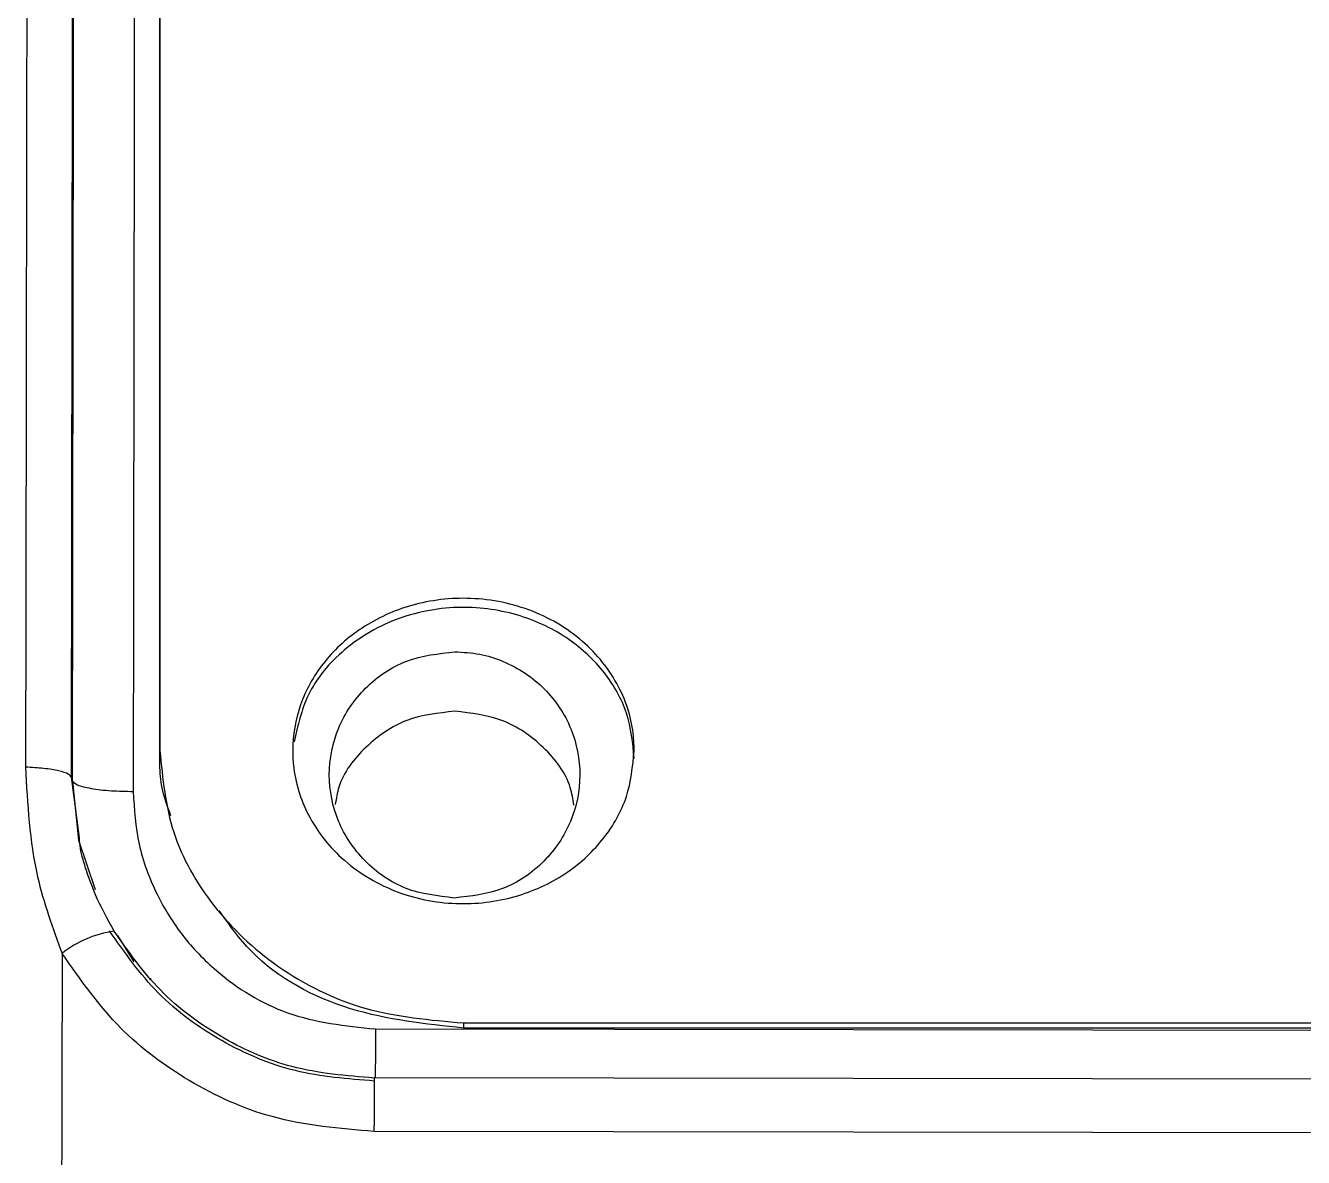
# Model space of a CAD drawing. Header units: millimetres. Extents: x 2136 to 4572, y 748 to 2471.
# Drawn here: x 2803.83 to 2820.66, y 2220.02 to 2234.94 of the extents above; entities that cross this region are included whole.
import ezdxf

# ---------------------------------------------------------------- set-up
doc = ezdxf.new("R2010")
doc.units = ezdxf.units.MM

msp = doc.modelspace()

# ---------------------------------------------------------------- linework, layer by layer
at = {"color": 7, "linetype": 'Continuous', "lineweight": 25}
for p, q in [((2805.595, 2225.283), (2805.595, 2225.384)), ((2804.431, 2225.033), (2804.445, 2224.984)), ((2804.534, 2224.27), (2804.431, 2225.033)), ((2804.445, 2224.984), (2804.523, 2224.204)), ((2804.523, 2224.204), (2804.744, 2223.553)), ((2805.037, 2222.95), (2805.253, 2222.601)), ((2805.478, 2222.359), (2805.478, 2222.387)), ((2809.595, 2221.796), (2845.364, 2221.797)), ((2809.595, 2221.796), (2809.595, 2221.728)), ((2808.435, 2221.716), (2845.172, 2221.664)), ((2845.265, 2221.728), (2809.595, 2221.728)), ((2808.422, 2221.069), (2808.419, 2221.069)), ((2843.806, 2221.023), (2808.422, 2221.072)), ((2841.245, 2220.32), (2808.421, 2220.365))]:
    msp.add_line(p, q, dxfattribs=at)
at = {"color": 7, "linetype": 'Continuous', "lineweight": 25, "flags": 128}
for points in [[(2804.307, 2222.712), (2804.295, 2217.264), (2804.284, 2211.785), (2804.272, 2206.305), (2804.26, 2200.849), (2804.249, 2195.445), (2804.237, 2190.119), (2804.226, 2184.898), (2804.215, 2179.807)], [(2808.435, 2221.716), (2808.435, 2221.568), (2808.435, 2221.429), (2808.435, 2221.305), (2808.434, 2221.2), (2808.434, 2221.117), (2808.434, 2221.072)], [(2808.421, 2220.365), (2808.422, 2220.516), (2808.422, 2220.657), (2808.422, 2220.784), (2808.422, 2220.893), (2808.422, 2220.978), (2808.422, 2221.037), (2808.422, 2221.068), (2808.422, 2221.072)]]:
    msp.add_lwpolyline(points, dxfattribs=at)
at = {"color": 7, "linetype": 'Continuous', "lineweight": 25}
msp.add_arc((2805.196, 2221.579), 1.44, 98.0719, 128.1126, dxfattribs=at)
for points, knots in [([(2805.594, 2290.184), (2805.594, 2290.08), (2805.594, 2289.559), (2805.595, 2288.192), (2805.595, 2286.033), (2805.595, 2283.414), (2805.595, 2280.952), (2805.595, 2277.444), (2805.595, 2274.301), (2805.595, 2269.986), (2805.595, 2265.299), (2805.595, 2260.167), (2805.595, 2254.743), (2805.595, 2250.184), (2805.595, 2244.262), (2805.595, 2239.356), (2805.595, 2232.677), (2805.595, 2228.384), (2805.595, 2225.383)], [0, 0, 0, 0, 0.020124, 0.100733, 0.181328, 0.221587, 0.302184, 0.342442, 0.423039, 0.463298, 0.543894, 0.624491, 0.664749, 0.745346, 0.785604, 0.8662, 0.906458, 1, 1, 1, 1]), ([(2803.926, 2289.236), (2803.926, 2289.264), (2803.926, 2289.353), (2803.925, 2288.367), (2803.922, 2286.354), (2803.917, 2283.291), (2803.912, 2279.903), (2803.907, 2276.565), (2803.902, 2273.496), (2803.897, 2269.852), (2803.89, 2265.582), (2803.883, 2260.936), (2803.875, 2255.989), (2803.867, 2250.819), (2803.858, 2245.134), (2803.848, 2238.937), (2803.837, 2232.253), (2803.83, 2227.563), (2803.826, 2225.169)], [0, 0, 0, 0, 0.039342, 0.122943, 0.206183, 0.289063, 0.371582, 0.416612, 0.465601, 0.518547, 0.575452, 0.636313, 0.690059, 0.746552, 0.805793, 0.867782, 0.932518, 1, 1, 1, 1]), ([(2804.431, 2225.033), (2804.436, 2228.332), (2804.445, 2234.931), (2804.458, 2244.361), (2804.47, 2253.242), (2804.481, 2261.399), (2804.49, 2268.7), (2804.499, 2275.017), (2804.505, 2280.241), (2804.51, 2284.289), (2804.513, 2286.693), (2804.515, 2288.007), (2804.515, 2288.328), (2804.515, 2288.489)], [0, 0, 0, 0, 0.0981345, 0.196269, 0.2944034, 0.3925379, 0.4906723, 0.5888066, 0.686941, 0.7850753, 0.8832097, 0.9416048, 1, 1, 1, 1]), ([(2804.445, 2224.984), (2804.448, 2227.37), (2804.455, 2232.077), (2804.464, 2238.826), (2804.473, 2245.169), (2804.481, 2251.064), (2804.488, 2256.494), (2804.496, 2262.227), (2804.504, 2267.996), (2804.511, 2273.476), (2804.517, 2277.943), (2804.521, 2281.466), (2804.524, 2284.129), (2804.526, 2286.029), (2804.528, 2287.26), (2804.528, 2287.774), (2804.528, 2287.924), (2804.528, 2287.949)], [0, 0, 0, 0, 0.07139, 0.140843, 0.208359, 0.273937, 0.337578, 0.399281, 0.488173, 0.572709, 0.652888, 0.72871, 0.800173, 0.867277, 0.930021, 0.988406, 1, 1, 1, 1]), ([(2805.326, 2287.166), (2805.326, 2287.073), (2805.326, 2286.903), (2805.326, 2286.456), (2805.325, 2285.915), (2805.325, 2285.239), (2805.324, 2284.432), (2805.323, 2283.492), (2805.321, 2282.42), (2805.319, 2280.711), (2805.316, 2278.024), (2805.311, 2273.875), (2805.304, 2268.658), (2805.297, 2263.051), (2805.289, 2257.374), (2805.282, 2251.907), (2805.273, 2245.894), (2805.264, 2239.347), (2805.255, 2232.304), (2805.248, 2227.361), (2805.244, 2224.847)], [0, 0, 0, 0, 0.037781, 0.069081, 0.100468, 0.131943, 0.163506, 0.195157, 0.226895, 0.258722, 0.330934, 0.408983, 0.49287, 0.582593, 0.645672, 0.711347, 0.779618, 0.850484, 0.923944, 1, 1, 1, 1]), ([(2805.595, 2225.282), (2805.595, 2225.929), (2805.595, 2229.17), (2805.595, 2234.935), (2805.595, 2241.152), (2805.595, 2247.187), (2805.595, 2251.817), (2805.595, 2255.628), (2805.595, 2257.071), (2805.595, 2257.468)], [0, 0, 0, 0, 0.056256, 0.281605, 0.506911, 0.619454, 0.844767, 0.95731, 1, 1, 1, 1]), ([(2811.845, 2225.383), (2811.825, 2225.178), (2811.783, 2224.766), (2811.461, 2224.206), (2810.973, 2223.746), (2810.313, 2223.433), (2809.533, 2223.325), (2808.72, 2223.475), (2808.008, 2223.889), (2807.523, 2224.495), (2807.36, 2225.03), (2807.335, 2225.525), (2807.417, 2226.001), (2807.726, 2226.559), (2808.219, 2227.016), (2808.876, 2227.328), (2809.658, 2227.435), (2810.47, 2227.285), (2811.183, 2226.874), (2811.666, 2226.272), (2811.834, 2225.737), (2811.843, 2225.446), (2811.845, 2225.383)], [0, 0, 0, 0, 0.046276, 0.092718, 0.141712, 0.195186, 0.253683, 0.315262, 0.376916, 0.434375, 0.485818, 0.499994, 0.546246, 0.592694, 0.641795, 0.695152, 0.753509, 0.815387, 0.876849, 0.934145, 0.985724, 1, 1, 1, 1]), ([(2811.845, 2225.282), (2811.825, 2225.484), (2811.784, 2225.889), (2811.468, 2226.438), (2810.986, 2226.891), (2810.332, 2227.203), (2809.552, 2227.316), (2808.731, 2227.172), (2808.016, 2226.763), (2807.515, 2226.173), (2807.412, 2225.711), (2807.365, 2225.5)], [0, 0, 0, 0, 0.0944513, 0.189257, 0.2897017, 0.4001456, 0.521769, 0.6506714, 0.7799067, 0.8996655, 1, 1, 1, 1]), ([(2809.475, 2223.442), (2809.258, 2223.468), (2808.82, 2223.519), (2808.271, 2223.902), (2807.912, 2224.44), (2807.786, 2225.07), (2807.913, 2225.701), (2808.278, 2226.238), (2808.829, 2226.615), (2809.265, 2226.664), (2809.482, 2226.688)], [0, 0, 0, 0, 0.1258291, 0.2535561, 0.3764248, 0.4989128, 0.6236721, 0.747541, 0.8747163, 1, 1, 1, 1]), ([(2809.482, 2226.688), (2809.591, 2226.681), (2809.81, 2226.669), (2810.23, 2226.536), (2810.689, 2226.232), (2811.047, 2225.689), (2811.17, 2225.062), (2811.043, 2224.434), (2810.68, 2223.896), (2810.13, 2223.516), (2809.692, 2223.467), (2809.475, 2223.442)], [0, 0, 0, 0, 0.063647, 0.126728, 0.254765, 0.378014, 0.500896, 0.623844, 0.746999, 0.874414, 1, 1, 1, 1]), ([(2809.48, 2225.904), (2809.264, 2225.88), (2808.83, 2225.833), (2808.292, 2225.455), (2807.964, 2225.04), (2807.919, 2224.751), (2807.907, 2224.673)], [0, 0, 0, 0, 0.296568, 0.593137, 0.889705, 1, 1, 1, 1]), ([(2811.048, 2224.668), (2811.037, 2224.746), (2810.993, 2225.034), (2810.667, 2225.45), (2810.131, 2225.83), (2809.697, 2225.879), (2809.48, 2225.904)], [0, 0, 0, 0, 0.109464, 0.406309, 0.703155, 1, 1, 1, 1]), ([(2805.595, 2225.383), (2805.632, 2225.018), (2805.705, 2224.287), (2806.276, 2223.291), (2807.143, 2222.478), (2808.29, 2221.908), (2809.156, 2221.834), (2809.595, 2221.796)], [0, 0, 0, 0, 0.18467, 0.369999, 0.565857, 0.779451, 1, 1, 1, 1]), ([(2803.826, 2225.169), (2803.851, 2224.682), (2803.895, 2223.84), (2804.185, 2223.046), (2804.307, 2222.712)], [0, 0, 0, 0, 0.578809, 1, 1, 1, 1]), ([(2804.431, 2225.033), (2804.422, 2225.048), (2804.402, 2225.078), (2804.271, 2225.119), (2804.076, 2225.152), (2803.908, 2225.163), (2803.826, 2225.169)], [0, 0, 0, 0, 0.236435, 0.490512, 0.749718, 1, 1, 1, 1]), ([(2805.742, 2224.526), (2805.688, 2224.671), (2805.596, 2224.916), (2805.596, 2225.176), (2805.595, 2225.282)], [0, 0, 0, 0, 0.593259, 1, 1, 1, 1]), ([(2804.445, 2224.984), (2804.46, 2224.967), (2804.49, 2224.931), (2804.677, 2224.885), (2804.942, 2224.853), (2805.146, 2224.849), (2805.244, 2224.847)], [0, 0, 0, 0, 0.241134, 0.500716, 0.759899, 1, 1, 1, 1]), ([(2805.244, 2224.847), (2805.259, 2224.613), (2805.289, 2224.143), (2805.532, 2223.497), (2805.882, 2222.932), (2806.43, 2222.364), (2807.279, 2221.838), (2808.04, 2221.757), (2808.435, 2221.716)], [0, 0, 0, 0, 0.143067, 0.286609, 0.415374, 0.544382, 0.763169, 1, 1, 1, 1]), ([(2804.994, 2223.005), (2804.907, 2223.163), (2804.758, 2223.434), (2804.64, 2223.759), (2804.59, 2223.925), (2804.577, 2223.97), (2804.573, 2223.984), (2804.547, 2224.08), (2804.54, 2224.176), (2804.534, 2224.27)], [0, 0, 0, 0, 0.397048, 0.683244, 0.759352, 0.780646, 0.787103, 0.790766, 1, 1, 1, 1]), ([(2809.595, 2221.728), (2809.095, 2221.781), (2808.092, 2221.886), (2806.936, 2222.493), (2806.51, 2223.09), (2806.377, 2223.277)], [0, 0, 0, 0, 0.406708, 0.814485, 1, 1, 1, 1]), ([(2808.422, 2221.03), (2808.071, 2221.057), (2807.369, 2221.11), (2806.39, 2221.528), (2805.532, 2222.153), (2805.131, 2222.725), (2804.93, 2223.011)], [0, 0, 0, 0, 0.250073, 0.500024, 0.749959, 1, 1, 1, 1]), ([(2808.419, 2221.069), (2808.053, 2221.099), (2807.364, 2221.154), (2806.398, 2221.575), (2805.575, 2222.177), (2805.182, 2222.737), (2804.994, 2223.005)], [0, 0, 0, 0, 0.266066, 0.500454, 0.760276, 1, 1, 1, 1]), ([(2808.421, 2220.365), (2807.966, 2220.403), (2807.111, 2220.474), (2805.978, 2220.992), (2805.008, 2221.712), (2804.549, 2222.367), (2804.307, 2222.712)], [0, 0, 0, 0, 0.2747244, 0.5156261, 0.7443937, 1, 1, 1, 1])]:
    msp.add_open_spline(points, degree=3, knots=knots, dxfattribs=at)

doc.saveas('drawing.dxf')
